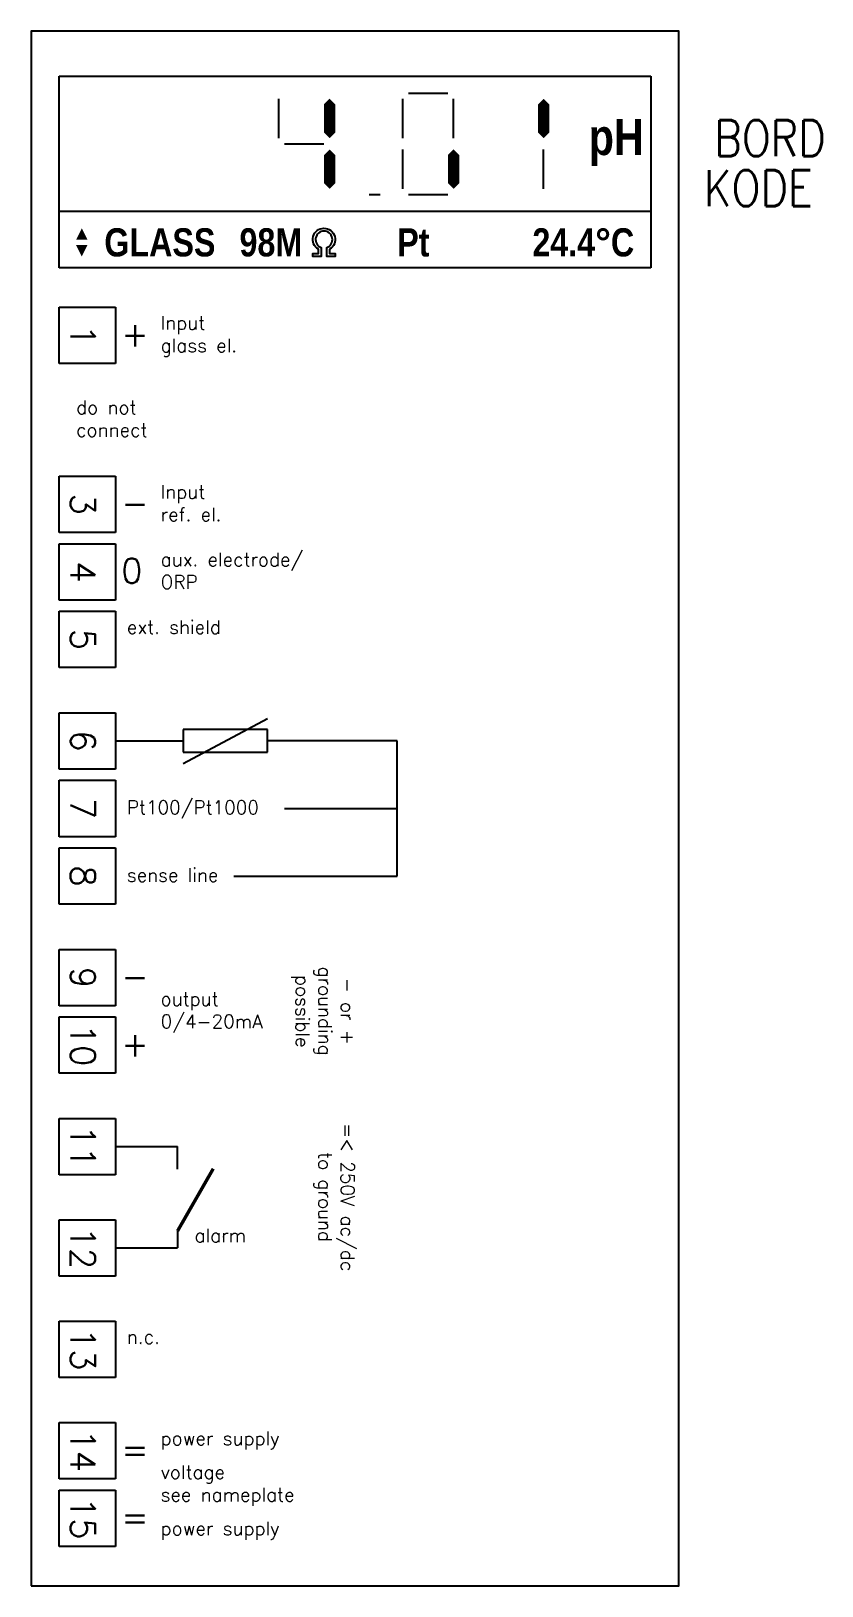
# Model space of a CAD drawing. Extents: x 208 to 278, y 15 to 153.
import ezdxf
from ezdxf.enums import TextEntityAlignment as Align

# ---------------------------------------------------------------- set-up
doc = ezdxf.new("R2010")
doc.units = 0
doc.header["$LTSCALE"] = 6
doc.header["$MEASUREMENT"] = 0
for name, color, linetype in [('1', 8, 'CONTINUOUS'), ('10', 8, 'CONTINUOUS'), ('11', 30, 'CONTINUOUS'), ('12', 30, 'CONTINUOUS'), ('3', 30, 'CONTINUOUS')]:
    doc.layers.add(name, color=color, linetype=linetype)
doc.styles.add('DIK', font='swisscbo.ttf')
doc.styles.add('ROMANS', font='ROMANS', dxfattribs={"width": 0.85})
doc.styles.get("Standard").update_dxf_attribs({"font": 'simplex.shx', "width": 0.85})

# ---------------------------------------------------------------- blocks, each defined once
blk = doc.blocks.new('ATT_TEXT', base_point=(75, 171))

msp = doc.modelspace()

# ---------------------------------------------------------------- linework, layer by layer
at = {"layer": '1'}
for p, q in [((210, 132), (210, 149)), ((210, 149), (262.5, 149)), ((262.5, 149), (262.5, 132)), ((262.5, 137), (210, 137)), ((262.5, 132), (210, 132)), ((210, 128.5), (215, 128.5)), ((210, 123.5), (210, 128.5)), ((215, 128.5), (215, 123.5)), ((215, 123.5), (210, 123.5)), ((210, 108.5), (210, 113.5)), ((210, 113.5), (215, 113.5)), ((215, 113.5), (215, 108.5)), ((215, 108.5), (210, 108.5)), ((210, 107.5), (215, 107.5)), ((210, 102.5), (210, 107.5)), ((215, 107.5), (215, 102.5)), ((215, 102.5), (210, 102.5)), ((210, 96.5), (210, 101.5)), ((210, 101.5), (215, 101.5)), ((215, 101.5), (215, 96.5)), ((215, 96.5), (210, 96.5)), ((210, 87.5), (210, 92.5)), ((210, 92.5), (215, 92.5)), ((215, 92.5), (215, 87.5)), ((221, 88), (228.5, 92)), ((215, 90), (221, 90)), ((228.5, 91), (221, 91)), ((221, 91), (221, 89)), ((228.5, 89), (228.5, 91)), ((240, 90), (228.5, 90)), ((240, 78), (240, 90)), ((221, 89), (228.5, 89)), ((215, 87.5), (210, 87.5)), ((210, 86.5), (215, 86.5)), ((210, 81.5), (210, 86.5)), ((215, 86.5), (215, 81.5)), ((230, 84), (240, 84)), ((215, 81.5), (210, 81.5)), ((210, 75.5), (210, 80.5)), ((210, 80.5), (215, 80.5)), ((215, 80.5), (215, 75.5)), ((225.5, 78), (240, 78)), ((215, 75.5), (210, 75.5)), ((210, 71.5), (215, 71.5)), ((210, 66.5), (210, 71.5)), ((215, 71.5), (215, 66.5)), ((215, 66.5), (210, 66.5)), ((210, 65.5), (215, 65.5)), ((210, 60.5), (210, 65.5)), ((215, 65.5), (215, 60.5)), ((215, 60.5), (210, 60.5)), ((210, 51.5), (210, 56.5)), ((210, 56.5), (215, 56.5)), ((215, 56.5), (215, 51.5)), ((215, 54), (220.5, 54)), ((220.5, 52), (220.5, 54)), ((215, 51.5), (210, 51.5)), ((210, 42.5), (210, 47.5)), ((210, 47.5), (215, 47.5)), ((215, 47.5), (215, 42.5)), ((220.5, 46.5), (220.5, 45)), ((215, 45), (220.5, 45)), ((215, 42.5), (210, 42.5)), ((210, 38.5), (215, 38.5)), ((210, 33.5), (210, 38.5)), ((215, 38.5), (215, 33.5)), ((215, 33.5), (210, 33.5)), ((210, 29.5), (215, 29.5)), ((210, 24.5), (210, 29.5)), ((215, 29.5), (215, 24.5)), ((215, 24.5), (210, 24.5)), ((210, 18.5), (210, 23.5)), ((210, 23.5), (215, 23.5)), ((215, 23.5), (215, 18.5)), ((215, 18.5), (210, 18.5))]:
    msp.add_line(p, q, dxfattribs=at)
msp.add_lwpolyline([(207.5, 15), (265, 15), (265, 153), (207.5, 153)], close=True, dxfattribs=at)
at = {"layer": '1', "const_width": 0.3}
msp.add_lwpolyline([(220.5, 46.5), (223.67, 52.03)], dxfattribs=at)
at = {"layer": '3'}
for points in [[(229.5, 143.5), (229.5, 144), (229.5, 146.5), (229.5, 147)], [(240.5, 143.5), (240.5, 144), (240.5, 146.5), (240.5, 147)], [(241, 147.5), (241.5, 147.5), (244, 147.5), (244.5, 147.5)], [(245, 143.5), (245, 144), (245, 146.5), (245, 147)], [(230, 143), (230.5, 143), (233, 143), (233.5, 143)], [(240.5, 139), (240.5, 139.5), (240.5, 142), (240.5, 142.5)], [(253, 139), (253, 139.5), (253, 142), (253, 142.5)], [(237.5, 138.5), (238, 138.5), (238.5, 138.5)], [(241, 138.5), (241.5, 138.5), (244, 138.5), (244.5, 138.5)]]:
    msp.add_lwpolyline(points, dxfattribs=at)
for points in [[(234, 143.5, 0, 1, 0), (234, 144, 1, 1, 0), (234, 146.5, 1, 0, 0), (234, 147, 0, 0, 0)], [(253, 143.5, 0, 1, 0), (253, 144, 1, 1, 0), (253, 146.5, 1, 0, 0), (253, 147, 0, 0, 0)], [(234, 139, 0, 1, 0), (234, 139.5, 1, 1, 0), (234, 142, 1, 0, 0), (234, 142.5, 0, 0, 0)], [(245, 139, 0, 1, 0), (245, 139.5, 1, 1, 0), (245, 142, 1, 0, 0), (245, 142.5, 0, 0, 0)], [(212, 135.5, 0, 1, 0), (212, 134.5, 1, 1, 0)], [(212, 134, 1, 0, 0), (212, 133, 0, 0, 0)]]:
    msp.add_lwpolyline(points, format="xyseb", dxfattribs=at)
msp.add_lwpolyline([(234, 133.63), (234, 133.25), (234.5, 133.25), (234.5, 133), (233.75, 133), (233.75, 133.79, 5.828427), (233.25, 133.79), (233.25, 133), (232.5, 133), (232.5, 133.25), (233, 133.25), (233, 133.63, -3.732051)], format="xyb", close=True, dxfattribs=at)

# ---------------------------------------------------------------- block references
at = {"layer": '10'}
ref = msp.add_blockref('ATT_TEXT', (219, 126.5), dxfattribs=at)
ref.add_attrib('TEXT', 'Input', (219, 126.5), dxfattribs={"height": 1.2})
ref = msp.add_blockref('ATT_TEXT', (211, 126), dxfattribs=dict(at, rotation=180))
ref.add_attrib('TEXT', '1', dxfattribs={"height": 2.2, "rotation": 270}).set_placement((211, 126), align=Align.CENTER)
ref = msp.add_blockref('ATT_TEXT', (215.5, 125), dxfattribs=at)
ref.add_attrib('TEXT', '+', (215.5, 125), dxfattribs={"height": 2.2})
ref = msp.add_blockref('ATT_TEXT', (219, 124.5), dxfattribs=at)
ref.add_attrib('TEXT', 'glass el.', (219, 124.5), dxfattribs={"height": 1.2})
ref = msp.add_blockref('ATT_TEXT', (211.5, 119), dxfattribs=at)
ref.add_attrib('TEXT', 'do not', (211.5, 119), dxfattribs={"height": 1.2})
ref = msp.add_blockref('ATT_TEXT', (211.5, 117), dxfattribs=at)
ref.add_attrib('TEXT', 'connect', (211.5, 117), dxfattribs={"height": 1.2})
ref = msp.add_blockref('ATT_TEXT', (219, 111.5), dxfattribs=at)
ref.add_attrib('TEXT', 'Input', (219, 111.5), dxfattribs={"height": 1.2})
ref = msp.add_blockref('ATT_TEXT', (211, 111), dxfattribs=dict(at, rotation=180))
ref.add_attrib('TEXT', '3', dxfattribs={"height": 2.2, "rotation": 270}).set_placement((211, 111), align=Align.CENTER)
ref = msp.add_blockref('ATT_TEXT', (215.5, 110), dxfattribs=at)
ref.add_attrib('TEXT', '-', (215.5, 110), dxfattribs={"height": 2.2})
ref = msp.add_blockref('ATT_TEXT', (219, 109.5), dxfattribs=at)
ref.add_attrib('TEXT', 'ref. el.', (219, 109.5), dxfattribs={"height": 1.2})
ref = msp.add_blockref('ATT_TEXT', (219, 105.5), dxfattribs=at)
ref.add_attrib('TEXT', 'aux. electrode/', (219, 105.5), dxfattribs={"height": 1.2})
ref = msp.add_blockref('ATT_TEXT', (211, 105), dxfattribs=dict(at, rotation=180))
ref.add_attrib('TEXT', '4', dxfattribs={"height": 2.2, "rotation": 270}).set_placement((211, 105), align=Align.CENTER)
ref = msp.add_blockref('ATT_TEXT', (215.5, 104), dxfattribs=at)
ref.add_attrib('TEXT', '0', (215.5, 104), dxfattribs={"height": 2.2})
ref = msp.add_blockref('ATT_TEXT', (219, 103.5), dxfattribs=at)
ref.add_attrib('TEXT', 'ORP', (219, 103.5), dxfattribs={"height": 1.2})
ref = msp.add_blockref('ATT_TEXT', (216, 99.5), dxfattribs=at)
ref.add_attrib('TEXT', 'ext. shield', (216, 99.5), dxfattribs={"height": 1.2})
ref = msp.add_blockref('ATT_TEXT', (211, 99), dxfattribs=dict(at, rotation=180))
ref.add_attrib('TEXT', '5', dxfattribs={"height": 2.2, "rotation": 270}).set_placement((211, 99), align=Align.CENTER)
ref = msp.add_blockref('ATT_TEXT', (211, 90), dxfattribs=dict(at, rotation=180))
ref.add_attrib('TEXT', '6', dxfattribs={"height": 2.2, "rotation": 270}).set_placement((211, 90), align=Align.CENTER)
ref = msp.add_blockref('ATT_TEXT', (211, 84), dxfattribs=dict(at, rotation=180))
ref.add_attrib('TEXT', '7', dxfattribs={"height": 2.2, "rotation": 270}).set_placement((211, 84), align=Align.CENTER)
ref = msp.add_blockref('ATT_TEXT', (216, 83.5), dxfattribs=at)
ref.add_attrib('TEXT', 'Pt100/Pt1000', (216, 83.5), dxfattribs={"height": 1.2})
ref = msp.add_blockref('ATT_TEXT', (216, 77.5), dxfattribs=at)
ref.add_attrib('TEXT', 'sense line', (216, 77.5), dxfattribs={"height": 1.2})
ref = msp.add_blockref('ATT_TEXT', (211, 78), dxfattribs=dict(at, rotation=180))
ref.add_attrib('TEXT', '8', dxfattribs={"height": 2.2, "rotation": 270}).set_placement((211, 78), align=Align.CENTER)
ref = msp.add_blockref('ATT_TEXT', (211, 69), dxfattribs=dict(at, rotation=180))
ref.add_attrib('TEXT', '9', dxfattribs={"height": 2.2, "rotation": 270}).set_placement((211, 69), align=Align.CENTER)
ref = msp.add_blockref('ATT_TEXT', (231, 66), dxfattribs=dict(at, rotation=270))
ref.add_attrib('TEXT', 'possible', dxfattribs={"height": 1.2, "rotation": 270}).set_placement((231, 66), align=Align.CENTER)
ref = msp.add_blockref('ATT_TEXT', (233, 66), dxfattribs=dict(at, rotation=270))
ref.add_attrib('TEXT', 'grounding', dxfattribs={"height": 1.2, "rotation": 270}).set_placement((233, 66), align=Align.CENTER)
ref = msp.add_blockref('ATT_TEXT', (215.5, 68), dxfattribs=at)
ref.add_attrib('TEXT', '-', (215.5, 68), dxfattribs={"height": 2.2})
ref = msp.add_blockref('ATT_TEXT', (219, 66.5), dxfattribs=at)
ref.add_attrib('TEXT', 'output', (219, 66.5), dxfattribs={"height": 1.2})
ref = msp.add_blockref('ATT_TEXT', (235, 66), dxfattribs=dict(at, rotation=270))
ref.add_attrib('TEXT', '- or +', dxfattribs={"height": 1.2, "rotation": 270}).set_placement((235, 66), align=Align.CENTER)
ref = msp.add_blockref('ATT_TEXT', (219, 64.5), dxfattribs=at)
ref.add_attrib('TEXT', '0/4-20mA', (219, 64.5), dxfattribs={"height": 1.2})
ref = msp.add_blockref('ATT_TEXT', (211, 63), dxfattribs=dict(at, rotation=180))
ref.add_attrib('TEXT', '10', dxfattribs={"height": 2.2, "rotation": 270}).set_placement((211, 63), align=Align.CENTER)
ref = msp.add_blockref('ATT_TEXT', (215.5, 62), dxfattribs=at)
ref.add_attrib('TEXT', '+', (215.5, 62), dxfattribs={"height": 2.2})
ref = msp.add_blockref('ATT_TEXT', (211, 54), dxfattribs=dict(at, rotation=180))
ref.add_attrib('TEXT', '11', dxfattribs={"height": 2.2, "rotation": 270}).set_placement((211, 54), align=Align.CENTER)
ref = msp.add_blockref('ATT_TEXT', (235, 49.5), dxfattribs=dict(at, rotation=270))
ref.add_attrib('TEXT', '=< 250V ac/dc', dxfattribs={"height": 1.2, "rotation": 270}).set_placement((235, 49.5), align=Align.CENTER)
ref = msp.add_blockref('ATT_TEXT', (233, 49.5), dxfattribs=dict(at, rotation=270))
ref.add_attrib('TEXT', 'to ground', dxfattribs={"height": 1.2, "rotation": 270}).set_placement((233, 49.5), align=Align.CENTER)
ref = msp.add_blockref('ATT_TEXT', (211, 45), dxfattribs=dict(at, rotation=180))
ref.add_attrib('TEXT', '12', dxfattribs={"height": 2.2, "rotation": 270}).set_placement((211, 45), align=Align.CENTER)
ref = msp.add_blockref('ATT_TEXT', (222, 45.5), dxfattribs=at)
ref.add_attrib('TEXT', 'alarm', (222, 45.5), dxfattribs={"height": 1.2})
ref = msp.add_blockref('ATT_TEXT', (211, 36), dxfattribs=dict(at, rotation=180))
ref.add_attrib('TEXT', '13', dxfattribs={"height": 2.2, "rotation": 270}).set_placement((211, 36), align=Align.CENTER)
ref = msp.add_blockref('ATT_TEXT', (216, 36.5), dxfattribs=at)
ref.add_attrib('TEXT', 'n.c.', (216, 36.5), dxfattribs={"height": 1.2})
ref = msp.add_blockref('ATT_TEXT', (211, 27), dxfattribs=dict(at, rotation=180))
ref.add_attrib('TEXT', '14', dxfattribs={"height": 2.2, "rotation": 270}).set_placement((211, 27), align=Align.CENTER)
ref = msp.add_blockref('ATT_TEXT', (219, 27.5), dxfattribs=at)
ref.add_attrib('TEXT', 'power supply', (219, 27.5), dxfattribs={"height": 1.2})
ref = msp.add_blockref('ATT_TEXT', (215.5, 26), dxfattribs=at)
ref.add_attrib('TEXT', '=', (215.5, 26), dxfattribs={"height": 2.2})
ref = msp.add_blockref('ATT_TEXT', (219, 24.5), dxfattribs=at)
ref.add_attrib('TEXT', 'voltage', (219, 24.5), dxfattribs={"height": 1.2})
ref = msp.add_blockref('ATT_TEXT', (219, 22.5), dxfattribs=at)
ref.add_attrib('TEXT', 'see nameplate', (219, 22.5), dxfattribs={"height": 1.2})
ref = msp.add_blockref('ATT_TEXT', (211, 21), dxfattribs=dict(at, rotation=180))
ref.add_attrib('TEXT', '15', dxfattribs={"height": 2.2, "rotation": 270}).set_placement((211, 21), align=Align.CENTER)
ref = msp.add_blockref('ATT_TEXT', (215.5, 20), dxfattribs=at)
ref.add_attrib('TEXT', '=', (215.5, 20), dxfattribs={"height": 2.2})
ref = msp.add_blockref('ATT_TEXT', (219, 19.5), dxfattribs=at)
ref.add_attrib('TEXT', 'power supply', (219, 19.5), dxfattribs={"height": 1.2})
at = {"layer": '12'}
ref = msp.add_blockref('ATT_TEXT', (257, 142), dxfattribs=at)
ref.add_attrib('TEXT', 'pH', (257, 142), dxfattribs={"height": 3.2, "style": 'DIK'})
ref = msp.add_blockref('ATT_TEXT', (214, 133), dxfattribs=at)
ref.add_attrib('TEXT', 'GLASS', (214, 133), dxfattribs={"height": 2.5, "style": 'DIK'})
ref = msp.add_blockref('ATT_TEXT', (226, 133), dxfattribs=at)
ref.add_attrib('TEXT', '98M', (226, 133), dxfattribs={"height": 2.5, "style": 'DIK'})
ref = msp.add_blockref('ATT_TEXT', (240, 133), dxfattribs=at)
ref.add_attrib('TEXT', 'Pt', (240, 133), dxfattribs={"height": 2.5, "style": 'DIK'})
ref = msp.add_blockref('ATT_TEXT', (252, 133), dxfattribs=at)
ref.add_attrib('TEXT', '24.4%%dC', (252, 133), dxfattribs={"height": 2.5, "style": 'DIK'})

# ---------------------------------------------------------------- texts
at = {"layer": '11', "style": 'ROMANS', "width": 0.85}
msp.add_attdef('BORD', (268.14, 141.9), '', height=3.2, dxfattribs=at)
at = {"layer": '12', "style": 'ROMANS', "width": 0.85}
msp.add_attdef('KODE', (267.23, 137.46), '-B', height=3.2, dxfattribs=at)

doc.saveas('drawing.dxf')
